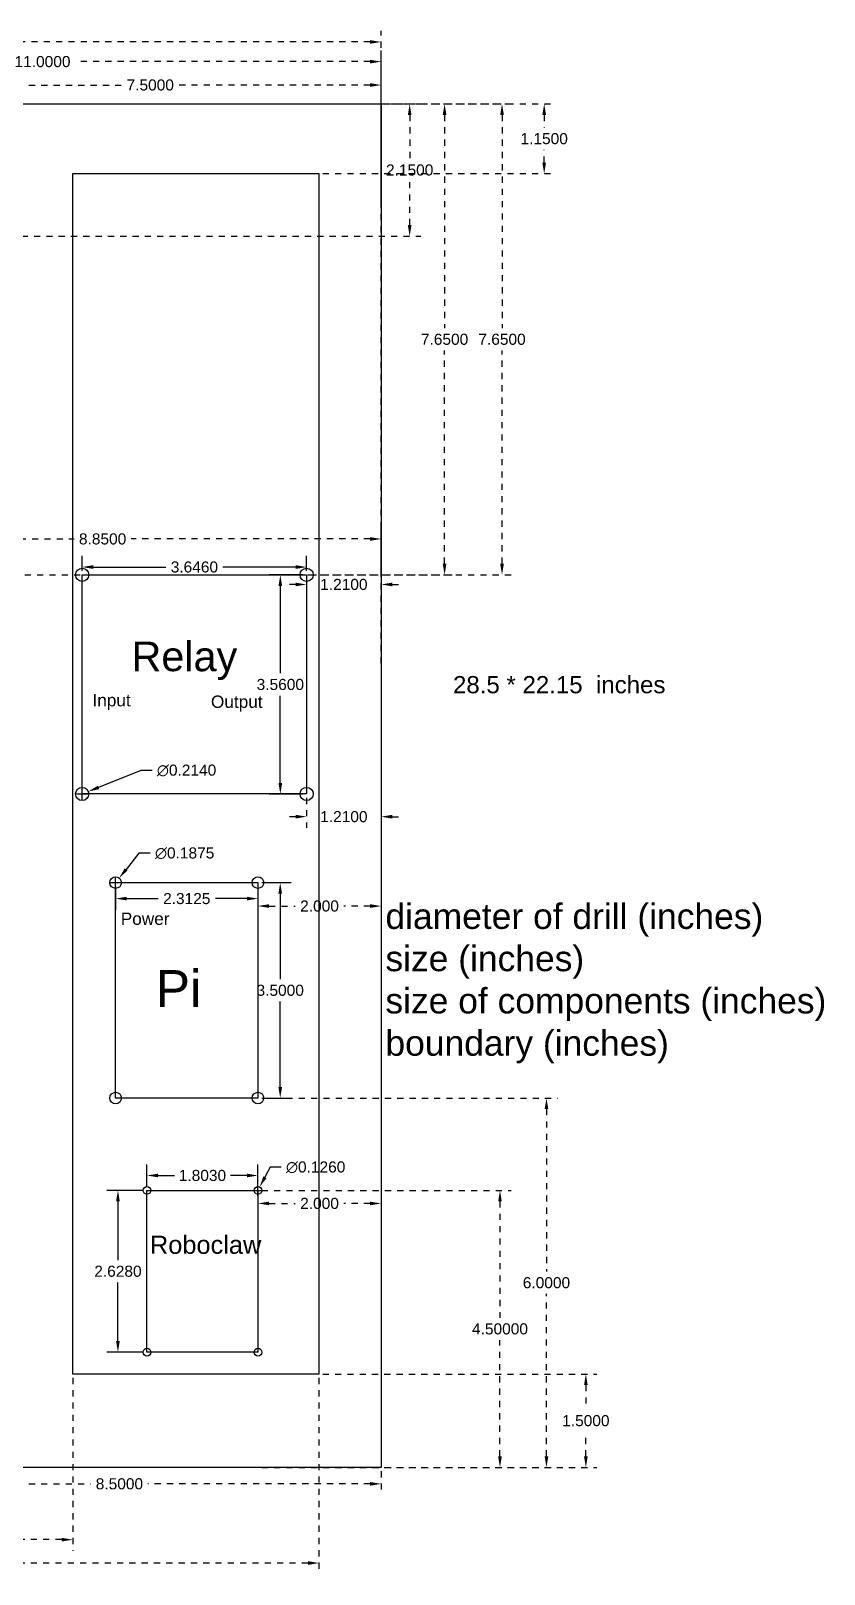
# Model space of a CAD drawing. Header units: inches. Extents: x 0 to 142, y -2 to 32.
# Drawn here: x 22.81 to 35.7, y -1.73 to 23.34 of the extents above; entities that cross this region are included whole.
import ezdxf

# ---------------------------------------------------------------- set-up
doc = ezdxf.new("R2010")
doc.units = ezdxf.units.IN
doc.header["$LTSCALE"] = 0.005
doc.header["$MEASUREMENT"] = 0
doc.linetypes.add('ACAD_ISO02W100', pattern=[15, 12, -3])
for name, color, linetype in [('dash', 1, 'ACAD_ISO02W100'), ('dash2', 5, 'ACAD_ISO02W100'), ('drills', 6, 'Continuous'), ('hidden', 5, 'Continuous')]:
    doc.layers.add(name, color=color, linetype=linetype)
doc.styles.get("Standard").update_dxf_attribs({"font": 'arial.ttf'})
doc.dimstyles.get("Standard").update_dxf_attribs({"dimtxt": 0.18, "dimasz": 0.18, "dimexe": 0.18, "dimexo": 0.0625, "dimgap": 0.09, "dimtad": 0, "dimtih": 1, "dimtoh": 1, "dimdec": 4, "dimzin": 0, "dimdsep": 46, "dimtxsty": 'Standard', "dimcen": 0.09, "dimadec": 0, "dimazin": 0, "dimtfac": 1, "dimtdec": 4, "dimtofl": 0, "dimtmove": 0, "dimatfit": 3, "dimfxl": 1, "dimtolj": 1, "dimtzin": 0, "dimarcsym": 0})

# ---------------------------------------------------------------- blocks, each defined once
blk = doc.blocks.new('*D7')
at = {"color": 0, "lineweight": -2, "transparency": 16777216}
for p, q in [((24.187, 9.438), (24.187, 9.06)), ((26.5, 9.438), (26.5, 9.06)), ((24.367, 9.24), (24.878, 9.24)), ((26.32, 9.24), (25.809, 9.24))]:
    blk.add_line(p, q, dxfattribs=at)
at = {"color": 0, "transparency": 16777216}
for points in [[(24.367, 9.27), (24.367, 9.21), (24.187, 9.24)], [(26.32, 9.27), (26.32, 9.21), (26.5, 9.24)]]:
    blk.add_solid(points, dxfattribs=at)
at = {"layer": 'Defpoints', "color": 0, "transparency": 16777216}
for p in [(24.187, 9.5), (26.5, 9.5), (26.5, 9.24)]:
    blk.add_point(p, dxfattribs=at)
at = {"color": 0, "transparency": 16777216, "insert": (25.343, 9.24), "char_height": 0.18, "attachment_point": 5}
blk.add_mtext('\\A1;2.3125', dxfattribs=at)
blk = doc.blocks.new('*D8')
at = {"color": 0, "lineweight": -2, "transparency": 16777216}
for p, q in [((26.562, 9.5), (27.041, 9.5)), ((26.861, 9.32), (26.861, 7.932)), ((26.861, 6.18), (26.861, 7.568)), ((26.562, 6), (27.041, 6))]:
    blk.add_line(p, q, dxfattribs=at)
at = {"color": 0, "transparency": 16777216}
for points in [[(26.831, 9.32), (26.891, 9.32), (26.861, 9.5)], [(26.831, 6.18), (26.891, 6.18), (26.861, 6)]]:
    blk.add_solid(points, dxfattribs=at)
at = {"layer": 'Defpoints', "color": 0, "transparency": 16777216}
for p in [(26.5, 9.5), (26.5, 6), (26.861, 6)]:
    blk.add_point(p, dxfattribs=at)
at = {"color": 0, "transparency": 16777216, "insert": (26.861, 7.75), "char_height": 0.18, "attachment_point": 5}
blk.add_mtext('\\A1;3.5000', dxfattribs=at)
blk = doc.blocks.new('*D15')
at = {"layer": 'Defpoints', "color": 0, "transparency": 16777216}
for p in [(24.246, 9.574), (24.129, 9.427)]:
    blk.add_point(p, dxfattribs=at)
at = {"layer": 'drills', "color": 0, "lineweight": -2, "transparency": 16777216}
for p, q in [((24.567, 9.976), (24.358, 9.714)), ((24.747, 9.976), (24.567, 9.976)), ((24.187, 9.41), (24.187, 9.59)), ((24.097, 9.5), (24.277, 9.5))]:
    blk.add_line(p, q, dxfattribs=at)
at = {"layer": 'drills', "color": 0, "transparency": 16777216}
blk.add_solid([(24.334, 9.733), (24.381, 9.696), (24.246, 9.574)], dxfattribs=at)
at = {"layer": 'drills', "color": 0, "transparency": 16777216, "insert": (25.309, 9.976), "char_height": 0.18, "attachment_point": 5}
blk.add_mtext('\\A1;∅0.1875', dxfattribs=at)
blk = doc.blocks.new('*D16')
at = {"color": 0, "lineweight": -2, "transparency": 16777216}
for p, q in [((27.227, 14.498), (26.683, 14.498)), ((26.863, 14.318), (26.863, 12.9)), ((26.863, 11.118), (26.863, 12.536)), ((27.227, 10.938), (26.683, 10.938))]:
    blk.add_line(p, q, dxfattribs=at)
at = {"color": 0, "transparency": 16777216}
for points in [[(26.833, 14.318), (26.893, 14.318), (26.863, 14.498)], [(26.833, 11.118), (26.893, 11.118), (26.863, 10.938)]]:
    blk.add_solid(points, dxfattribs=at)
at = {"layer": 'Defpoints', "color": 0, "transparency": 16777216}
for p in [(27.29, 14.498), (26.863, 10.938), (27.29, 10.938)]:
    blk.add_point(p, dxfattribs=at)
at = {"color": 0, "transparency": 16777216, "insert": (26.863, 12.718), "char_height": 0.18, "attachment_point": 5}
blk.add_mtext('\\A1;3.5600', dxfattribs=at)
blk = doc.blocks.new('*D17')
at = {"color": 0, "lineweight": -2, "transparency": 16777216}
for p, q in [((23.644, 14.562), (23.644, 14.806)), ((27.29, 14.562), (27.29, 14.806)), ((23.824, 14.626), (25.004, 14.626)), ((27.11, 14.626), (25.93, 14.626))]:
    blk.add_line(p, q, dxfattribs=at)
at = {"color": 0, "transparency": 16777216}
for points in [[(23.824, 14.656), (23.824, 14.596), (23.644, 14.626)], [(27.11, 14.656), (27.11, 14.596), (27.29, 14.626)]]:
    blk.add_solid(points, dxfattribs=at)
at = {"layer": 'Defpoints', "color": 0, "transparency": 16777216}
for p in [(27.29, 14.626), (23.644, 14.5), (27.29, 14.5)]:
    blk.add_point(p, dxfattribs=at)
at = {"color": 0, "transparency": 16777216, "insert": (25.467, 14.626), "char_height": 0.18, "attachment_point": 5}
blk.add_mtext('\\A1;3.6460', dxfattribs=at)
blk = doc.blocks.new('*D20')
at = {"layer": 'dash', "color": 0, "lineweight": -2, "transparency": 16777216}
for p, q in [((27.11, 14.343), (26.93, 14.343)), ((27.29, 14.437), (27.29, 14.163)), ((28.5, 14.437), (28.5, 14.163)), ((28.68, 14.343), (28.86, 14.343))]:
    blk.add_line(p, q, dxfattribs=at)
at = {"layer": 'dash', "color": 0, "transparency": 16777216}
for points in [[(27.11, 14.373), (27.11, 14.313), (27.29, 14.343)], [(28.68, 14.373), (28.68, 14.313), (28.5, 14.343)]]:
    blk.add_solid(points, dxfattribs=at)
at = {"layer": 'Defpoints', "color": 0, "transparency": 16777216}
for p in [(27.29, 14.5), (28.5, 14.5), (28.5, 14.343)]:
    blk.add_point(p, dxfattribs=at)
at = {"layer": 'dash', "color": 0, "transparency": 16777216, "insert": (27.895, 14.343), "char_height": 0.18, "attachment_point": 5}
blk.add_mtext('\\A1;1.2100', dxfattribs=at)
blk = doc.blocks.new('*D21')
at = {"layer": 'dash', "color": 0, "lineweight": -2, "transparency": 16777216}
for p, q in [((26.5, 9.438), (26.5, 8.939)), ((28.5, 9.438), (28.5, 8.939)), ((26.68, 9.119), (27.105, 9.119)), ((28.32, 9.119), (27.895, 9.119))]:
    blk.add_line(p, q, dxfattribs=at)
at = {"layer": 'dash', "color": 0, "transparency": 16777216}
for points in [[(26.68, 9.149), (26.68, 9.089), (26.5, 9.119)], [(28.32, 9.149), (28.32, 9.089), (28.5, 9.119)]]:
    blk.add_solid(points, dxfattribs=at)
at = {"layer": 'Defpoints', "color": 0, "transparency": 16777216}
for p in [(26.5, 9.5), (28.5, 9.5), (28.5, 9.119)]:
    blk.add_point(p, dxfattribs=at)
at = {"layer": 'dash', "color": 0, "transparency": 16777216, "insert": (27.5, 9.119), "char_height": 0.18, "attachment_point": 5}
blk.add_mtext('\\A1;2.000', dxfattribs=at)
blk = doc.blocks.new('*D22')
at = {"layer": 'dash', "color": 0, "lineweight": -2, "transparency": 16777216}
for p, q in [((26.5, 4.437), (26.5, 4.108)), ((26.68, 4.288), (27.105, 4.288)), ((28.32, 4.288), (27.895, 4.288)), ((28.5, 4.437), (28.5, 4.108))]:
    blk.add_line(p, q, dxfattribs=at)
at = {"layer": 'dash', "color": 0, "transparency": 16777216}
for points in [[(26.68, 4.318), (26.68, 4.258), (26.5, 4.288)], [(28.32, 4.318), (28.32, 4.258), (28.5, 4.288)]]:
    blk.add_solid(points, dxfattribs=at)
at = {"layer": 'Defpoints', "color": 0, "transparency": 16777216}
for p in [(26.5, 4.5), (28.5, 4.5), (28.5, 4.288)]:
    blk.add_point(p, dxfattribs=at)
at = {"layer": 'dash', "color": 0, "transparency": 16777216, "insert": (27.5, 4.288), "char_height": 0.18, "attachment_point": 5}
blk.add_mtext('\\A1;2.000', dxfattribs=at)
blk = doc.blocks.new('*D23')
at = {"layer": 'dash', "color": 0, "lineweight": -2, "transparency": 16777216}
for p, q in [((26.562, 4.5), (30.611, 4.5)), ((30.431, 4.32), (30.431, 2.432)), ((30.431, 0.18), (30.431, 2.068)), ((26.562, 0), (30.611, 0))]:
    blk.add_line(p, q, dxfattribs=at)
at = {"layer": 'dash', "color": 0, "transparency": 16777216}
for points in [[(30.401, 4.32), (30.461, 4.32), (30.431, 4.5)], [(30.401, 0.18), (30.461, 0.18), (30.431, 0)]]:
    blk.add_solid(points, dxfattribs=at)
at = {"layer": 'Defpoints', "color": 0, "transparency": 16777216}
for p in [(26.5, 4.5), (26.5, 0), (30.431, 0)]:
    blk.add_point(p, dxfattribs=at)
at = {"layer": 'dash', "color": 0, "transparency": 16777216, "insert": (30.431, 2.25), "char_height": 0.18, "attachment_point": 5}
blk.add_mtext('\\A1;4.50000', dxfattribs=at)
blk = doc.blocks.new('*D24')
at = {"color": 0, "lineweight": -2, "transparency": 16777216}
for p, q in [((24.697, 4.562), (24.697, 4.922)), ((26.5, 4.562), (26.5, 4.922)), ((24.877, 4.742), (25.144, 4.742)), ((26.32, 4.742), (26.053, 4.742))]:
    blk.add_line(p, q, dxfattribs=at)
at = {"color": 0, "transparency": 16777216}
for points in [[(24.877, 4.772), (24.877, 4.712), (24.697, 4.742)], [(26.32, 4.772), (26.32, 4.712), (26.5, 4.742)]]:
    blk.add_solid(points, dxfattribs=at)
at = {"layer": 'Defpoints', "color": 0, "transparency": 16777216}
for p in [(26.5, 4.742), (24.697, 4.5), (26.5, 4.5)]:
    blk.add_point(p, dxfattribs=at)
at = {"color": 0, "transparency": 16777216, "insert": (25.598, 4.742), "char_height": 0.18, "attachment_point": 5}
blk.add_mtext('\\A1;1.8030', dxfattribs=at)
blk = doc.blocks.new('*D25')
at = {"color": 0, "lineweight": -2, "transparency": 16777216}
for p, q in [((24.634, 4.5), (24.045, 4.5)), ((24.225, 4.32), (24.225, 3.368)), ((24.225, 2.052), (24.225, 3.004)), ((24.634, 1.872), (24.045, 1.872))]:
    blk.add_line(p, q, dxfattribs=at)
at = {"color": 0, "transparency": 16777216}
for points in [[(24.195, 4.32), (24.255, 4.32), (24.225, 4.5)], [(24.195, 2.052), (24.255, 2.052), (24.225, 1.872)]]:
    blk.add_solid(points, dxfattribs=at)
at = {"layer": 'Defpoints', "color": 0, "transparency": 16777216}
for p in [(24.697, 4.5), (24.225, 1.872), (24.697, 1.872)]:
    blk.add_point(p, dxfattribs=at)
at = {"color": 0, "transparency": 16777216, "insert": (24.225, 3.186), "char_height": 0.18, "attachment_point": 5}
blk.add_mtext('\\A1;2.6280', dxfattribs=at)
blk = doc.blocks.new('*D26')
at = {"layer": 'Defpoints', "color": 0, "transparency": 16777216}
for p in [(26.529, 4.556), (26.471, 4.444)]:
    blk.add_point(p, dxfattribs=at)
at = {"layer": 'drills', "color": 0, "lineweight": -2, "transparency": 16777216}
for p, q in [((26.696, 4.875), (26.613, 4.715)), ((26.876, 4.875), (26.696, 4.875)), ((26.5, 4.41), (26.5, 4.59)), ((26.41, 4.5), (26.59, 4.5))]:
    blk.add_line(p, q, dxfattribs=at)
at = {"layer": 'drills', "color": 0, "transparency": 16777216}
blk.add_solid([(26.586, 4.729), (26.639, 4.701), (26.529, 4.556)], dxfattribs=at)
at = {"layer": 'drills', "color": 0, "transparency": 16777216, "insert": (27.437, 4.875), "char_height": 0.18, "attachment_point": 5}
blk.add_mtext('\\A1;∅0.1260', dxfattribs=at)
blk = doc.blocks.new('*D60')
at = {"layer": 'Defpoints', "color": 0, "transparency": 16777216}
for p in [(23.545, 10.9), (23.743, 10.98)]:
    blk.add_point(p, dxfattribs=at)
at = {"layer": 'drills', "color": 0, "lineweight": -2, "transparency": 16777216}
for p, q in [((24.599, 11.321), (23.911, 11.046)), ((24.779, 11.321), (24.599, 11.321)), ((23.554, 10.94), (23.734, 10.94)), ((23.644, 10.85), (23.644, 11.03))]:
    blk.add_line(p, q, dxfattribs=at)
at = {"layer": 'drills', "color": 0, "transparency": 16777216}
blk.add_solid([(23.899, 11.074), (23.922, 11.018), (23.743, 10.98)], dxfattribs=at)
at = {"layer": 'drills', "color": 0, "transparency": 16777216, "insert": (25.34, 11.321), "char_height": 0.18, "attachment_point": 5}
blk.add_mtext('\\A1;∅0.2140', dxfattribs=at)
blk = doc.blocks.new('*D61')
at = {"layer": 'dash', "color": 0, "lineweight": -2, "transparency": 16777216}
for p, q in [((27.29, 10.877), (27.29, 10.391)), ((28.5, 10.877), (28.5, 10.391)), ((27.11, 10.571), (26.93, 10.571)), ((28.68, 10.571), (28.86, 10.571))]:
    blk.add_line(p, q, dxfattribs=at)
at = {"layer": 'dash', "color": 0, "transparency": 16777216}
for points in [[(27.11, 10.601), (27.11, 10.541), (27.29, 10.571)], [(28.68, 10.601), (28.68, 10.541), (28.5, 10.571)]]:
    blk.add_solid(points, dxfattribs=at)
at = {"layer": 'Defpoints', "color": 0, "transparency": 16777216}
for p in [(27.29, 10.94), (28.5, 10.94), (28.5, 10.571)]:
    blk.add_point(p, dxfattribs=at)
at = {"layer": 'dash', "color": 0, "transparency": 16777216, "insert": (27.895, 10.571), "char_height": 0.18, "attachment_point": 5}
blk.add_mtext('\\A1;1.2100', dxfattribs=at)
blk = doc.blocks.new('*D62')
at = {"layer": 'dash', "color": 0, "lineweight": -2, "transparency": 16777216}
for p, q in [((21, 20.062), (21, 22.636)), ((28.5, 20.062), (28.5, 22.636)), ((21.18, 22.456), (24.287, 22.456)), ((28.32, 22.456), (25.213, 22.456))]:
    blk.add_line(p, q, dxfattribs=at)
at = {"layer": 'dash', "color": 0, "transparency": 16777216}
for points in [[(21.18, 22.486), (21.18, 22.426), (21, 22.456)], [(28.32, 22.486), (28.32, 22.426), (28.5, 22.456)]]:
    blk.add_solid(points, dxfattribs=at)
at = {"layer": 'Defpoints', "color": 0, "transparency": 16777216}
for p in [(28.5, 22.456), (21, 20), (28.5, 20)]:
    blk.add_point(p, dxfattribs=at)
at = {"layer": 'dash', "color": 0, "transparency": 16777216, "insert": (24.75, 22.456), "char_height": 0.18, "attachment_point": 5}
blk.add_mtext('\\A1;7.5000', dxfattribs=at)
blk = doc.blocks.new('*D63')
at = {"layer": 'dash', "color": 0, "lineweight": -2, "transparency": 16777216}
for p, q in [((17.5, 20.562), (17.5, 23.016)), ((17.68, 22.836), (22.475, 22.836)), ((28.32, 22.836), (23.525, 22.836)), ((28.5, 20.562), (28.5, 23.016))]:
    blk.add_line(p, q, dxfattribs=at)
at = {"layer": 'dash', "color": 0, "transparency": 16777216}
for points in [[(17.68, 22.866), (17.68, 22.806), (17.5, 22.836)], [(28.32, 22.866), (28.32, 22.806), (28.5, 22.836)]]:
    blk.add_solid(points, dxfattribs=at)
at = {"layer": 'Defpoints', "color": 0, "transparency": 16777216}
for p in [(28.5, 22.836), (17.5, 20.5), (28.5, 20.5)]:
    blk.add_point(p, dxfattribs=at)
at = {"layer": 'dash', "color": 0, "transparency": 16777216, "insert": (23, 22.836), "char_height": 0.18, "attachment_point": 5}
blk.add_mtext('\\A1;11.0000', dxfattribs=at)
blk = doc.blocks.new('*D66')
at = {"layer": 'dash', "color": 0, "lineweight": -2, "transparency": 16777216}
for p, q in [((19.998, 1.939), (19.998, -0.447)), ((28.5, 1.939), (28.5, -0.447)), ((20.178, -0.267), (23.786, -0.267)), ((28.32, -0.267), (24.713, -0.267))]:
    blk.add_line(p, q, dxfattribs=at)
at = {"layer": 'dash', "color": 0, "transparency": 16777216}
for points in [[(20.178, -0.237), (20.178, -0.297), (19.998, -0.267)], [(28.32, -0.237), (28.32, -0.297), (28.5, -0.267)]]:
    blk.add_solid(points, dxfattribs=at)
at = {"layer": 'Defpoints', "color": 0, "transparency": 16777216}
for p in [(19.998, 2.001), (28.5, 2.001), (28.5, -0.267)]:
    blk.add_point(p, dxfattribs=at)
at = {"layer": 'dash', "color": 0, "transparency": 16777216, "insert": (24.249, -0.267), "char_height": 0.18, "attachment_point": 5}
blk.add_mtext('\\A1;8.5000', dxfattribs=at)
blk = doc.blocks.new('*D67')
at = {"layer": 'dash', "color": 0, "lineweight": -2, "transparency": 16777216}
for p, q in [((26.562, 6), (31.366, 6)), ((31.186, 5.82), (31.186, 3.182)), ((31.186, 0.18), (31.186, 2.818)), ((26.562, 0), (31.366, 0))]:
    blk.add_line(p, q, dxfattribs=at)
at = {"layer": 'dash', "color": 0, "transparency": 16777216}
for points in [[(31.156, 5.82), (31.216, 5.82), (31.186, 6)], [(31.156, 0.18), (31.216, 0.18), (31.186, 0)]]:
    blk.add_solid(points, dxfattribs=at)
at = {"layer": 'Defpoints', "color": 0, "transparency": 16777216}
for p in [(26.5, 6), (26.5, 0), (31.186, 0)]:
    blk.add_point(p, dxfattribs=at)
at = {"layer": 'dash', "color": 0, "transparency": 16777216, "insert": (31.186, 3), "char_height": 0.18, "attachment_point": 5}
blk.add_mtext('\\A1;6.0000', dxfattribs=at)
blk = doc.blocks.new('*D70')
at = {"layer": 'dash', "color": 0, "lineweight": -2, "transparency": 16777216}
for p, q in [((15, 13.062), (15, 23.336)), ((28.5, 13.062), (28.5, 23.336)), ((15.18, 23.156), (21.225, 23.156)), ((28.32, 23.156), (22.275, 23.156))]:
    blk.add_line(p, q, dxfattribs=at)
at = {"layer": 'dash', "color": 0, "transparency": 16777216}
for points in [[(15.18, 23.186), (15.18, 23.126), (15, 23.156)], [(28.32, 23.186), (28.32, 23.126), (28.5, 23.156)]]:
    blk.add_solid(points, dxfattribs=at)
at = {"layer": 'Defpoints', "color": 0, "transparency": 16777216}
for p in [(28.5, 23.156), (15, 13), (28.5, 13)]:
    blk.add_point(p, dxfattribs=at)
at = {"layer": 'dash', "color": 0, "transparency": 16777216, "insert": (21.75, 23.156), "char_height": 0.18, "attachment_point": 5}
blk.add_mtext('\\A1;13.5000', dxfattribs=at)
blk = doc.blocks.new('*D74')
at = {"layer": 'dash', "color": 0, "lineweight": -2, "transparency": 16777216}
for p, q in [((21.062, 22.15), (29.144, 22.15)), ((28.964, 21.97), (28.964, 21.257)), ((28.964, 20.18), (28.964, 20.893)), ((21.062, 20), (29.144, 20))]:
    blk.add_line(p, q, dxfattribs=at)
at = {"layer": 'dash', "color": 0, "transparency": 16777216}
for points in [[(28.934, 21.97), (28.994, 21.97), (28.964, 22.15)], [(28.934, 20.18), (28.994, 20.18), (28.964, 20)]]:
    blk.add_solid(points, dxfattribs=at)
at = {"layer": 'Defpoints', "color": 0, "transparency": 16777216}
for p in [(21, 22.15), (28.964, 22.15), (21, 20)]:
    blk.add_point(p, dxfattribs=at)
at = {"layer": 'dash', "color": 0, "transparency": 16777216, "insert": (28.964, 21.075), "char_height": 0.18, "attachment_point": 5}
blk.add_mtext('\\A1;2.1500', dxfattribs=at)
blk = doc.blocks.new('*D75')
at = {"layer": 'dash', "color": 0, "lineweight": -2, "transparency": 16777216}
for p, q in [((27.352, 22.15), (29.711, 22.15)), ((29.531, 21.97), (29.531, 18.507)), ((29.531, 14.68), (29.531, 18.143)), ((27.352, 14.5), (29.711, 14.5))]:
    blk.add_line(p, q, dxfattribs=at)
at = {"layer": 'dash', "color": 0, "transparency": 16777216}
for points in [[(29.501, 21.97), (29.561, 21.97), (29.531, 22.15)], [(29.501, 14.68), (29.561, 14.68), (29.531, 14.5)]]:
    blk.add_solid(points, dxfattribs=at)
at = {"layer": 'Defpoints', "color": 0, "transparency": 16777216}
for p in [(27.29, 22.15), (29.531, 22.15), (27.29, 14.5)]:
    blk.add_point(p, dxfattribs=at)
at = {"layer": 'dash', "color": 0, "transparency": 16777216, "insert": (29.531, 18.325), "char_height": 0.18, "attachment_point": 5}
blk.add_mtext('\\A1;7.6500', dxfattribs=at)
blk = doc.blocks.new('*D76')
at = {"layer": 'dash', "color": 0, "lineweight": -2, "transparency": 16777216}
for p, q in [((19.712, 22.15), (30.644, 22.15)), ((30.464, 21.97), (30.464, 18.507)), ((30.464, 14.68), (30.464, 18.143)), ((19.712, 14.5), (30.644, 14.5))]:
    blk.add_line(p, q, dxfattribs=at)
at = {"layer": 'dash', "color": 0, "transparency": 16777216}
for points in [[(30.434, 21.97), (30.494, 21.97), (30.464, 22.15)], [(30.434, 14.68), (30.494, 14.68), (30.464, 14.5)]]:
    blk.add_solid(points, dxfattribs=at)
at = {"layer": 'Defpoints', "color": 0, "transparency": 16777216}
for p in [(19.65, 22.15), (30.464, 22.15), (19.65, 14.5)]:
    blk.add_point(p, dxfattribs=at)
at = {"layer": 'dash', "color": 0, "transparency": 16777216, "insert": (30.464, 18.325), "char_height": 0.18, "attachment_point": 5}
blk.add_mtext('\\A1;7.6500', dxfattribs=at)
blk = doc.blocks.new('*D85')
at = {"layer": 'dash2', "color": 0, "lineweight": -2, "transparency": 16777216}
for p, q in [((27.552, 22.15), (31.329, 22.15)), ((31.149, 21.97), (31.149, 21.766)), ((31.149, 21.197), (31.149, 21.402)), ((27.552, 21.017), (31.329, 21.017))]:
    blk.add_line(p, q, dxfattribs=at)
at = {"layer": 'dash2', "color": 0, "transparency": 16777216}
for points in [[(31.119, 21.97), (31.179, 21.97), (31.149, 22.15)], [(31.119, 21.197), (31.179, 21.197), (31.149, 21.017)]]:
    blk.add_solid(points, dxfattribs=at)
at = {"layer": 'Defpoints', "color": 0, "transparency": 16777216}
for p in [(27.49, 22.15), (31.149, 22.15), (27.49, 21.017)]:
    blk.add_point(p, dxfattribs=at)
at = {"layer": 'dash2', "color": 0, "transparency": 16777216, "insert": (31.149, 21.584), "char_height": 0.18, "attachment_point": 5}
blk.add_mtext('\\A1;1.1500', dxfattribs=at)
blk = doc.blocks.new('*D86')
at = {"layer": 'dash2', "color": 0, "lineweight": -2, "transparency": 16777216}
for p, q in [((27.552, 1.517), (32.006, 1.517)), ((31.826, 1.337), (31.826, 0.941)), ((31.826, 0.18), (31.826, 0.577)), ((27.552, 0), (32.006, 0))]:
    blk.add_line(p, q, dxfattribs=at)
at = {"layer": 'dash2', "color": 0, "transparency": 16777216}
for points in [[(31.796, 1.337), (31.856, 1.337), (31.826, 1.517)], [(31.796, 0.18), (31.856, 0.18), (31.826, 0)]]:
    blk.add_solid(points, dxfattribs=at)
at = {"layer": 'Defpoints', "color": 0, "transparency": 16777216}
for p in [(27.49, 1.517), (27.49, 0), (31.826, 0)]:
    blk.add_point(p, dxfattribs=at)
at = {"layer": 'dash2', "color": 0, "transparency": 16777216, "insert": (31.826, 0.759), "char_height": 0.18, "attachment_point": 5}
blk.add_mtext('\\A1;1.5000', dxfattribs=at)
blk = doc.blocks.new('*D88')
at = {"layer": 'dash2', "color": 0, "lineweight": -2, "transparency": 16777216}
for p, q in [((0, 1.455), (0, -1.353)), ((23.49, 1.455), (23.49, -1.353)), ((0.18, -1.173), (11.21, -1.173)), ((23.31, -1.173), (12.28, -1.173))]:
    blk.add_line(p, q, dxfattribs=at)
at = {"layer": 'dash2', "color": 0, "transparency": 16777216}
for points in [[(0.18, -1.143), (0.18, -1.203), (0, -1.173)], [(23.31, -1.143), (23.31, -1.203), (23.49, -1.173)]]:
    blk.add_solid(points, dxfattribs=at)
at = {"layer": 'Defpoints', "color": 0, "transparency": 16777216}
for p in [(0, 1.517), (23.49, 1.517), (0, -1.173)]:
    blk.add_point(p, dxfattribs=at)
at = {"layer": 'dash2', "color": 0, "transparency": 16777216, "insert": (11.745, -1.173), "char_height": 0.18, "attachment_point": 5}
blk.add_mtext('\\A1;23.5000', dxfattribs=at)
blk = doc.blocks.new('*D89')
at = {"layer": 'dash2', "color": 0, "lineweight": -2, "transparency": 16777216}
for p, q in [((0, 1.455), (0, -1.733)), ((27.49, 1.455), (27.49, -1.733)), ((0.18, -1.553), (13.21, -1.553)), ((27.31, -1.553), (14.28, -1.553))]:
    blk.add_line(p, q, dxfattribs=at)
at = {"layer": 'dash2', "color": 0, "transparency": 16777216}
for points in [[(0.18, -1.523), (0.18, -1.583), (0, -1.553)], [(27.31, -1.523), (27.31, -1.583), (27.49, -1.553)]]:
    blk.add_solid(points, dxfattribs=at)
at = {"layer": 'Defpoints', "color": 0, "transparency": 16777216}
for p in [(0, 1.517), (27.49, 1.517), (0, -1.553)]:
    blk.add_point(p, dxfattribs=at)
at = {"layer": 'dash2', "color": 0, "transparency": 16777216, "insert": (13.745, -1.553), "char_height": 0.18, "attachment_point": 5}
blk.add_mtext('\\A1;27.5000', dxfattribs=at)
blk = doc.blocks.new('*D96')
at = {"layer": 'dash', "color": 0, "lineweight": -2, "transparency": 16777216}
for p, q in [((19.65, 14.562), (19.65, 15.262)), ((19.83, 15.082), (23.512, 15.082)), ((28.32, 15.082), (24.439, 15.082)), ((28.5, 14.562), (28.5, 15.262))]:
    blk.add_line(p, q, dxfattribs=at)
at = {"layer": 'dash', "color": 0, "transparency": 16777216}
for points in [[(19.83, 15.112), (19.83, 15.052), (19.65, 15.082)], [(28.32, 15.112), (28.32, 15.052), (28.5, 15.082)]]:
    blk.add_solid(points, dxfattribs=at)
at = {"layer": 'Defpoints', "color": 0, "transparency": 16777216}
for p in [(28.5, 15.082), (19.65, 14.5), (28.5, 14.5)]:
    blk.add_point(p, dxfattribs=at)
at = {"layer": 'dash', "color": 0, "transparency": 16777216, "insert": (23.976, 15.082), "char_height": 0.18, "attachment_point": 5}
blk.add_mtext('\\A1;8.8500', dxfattribs=at)

msp = doc.modelspace()

# ---------------------------------------------------------------- linework, layer by layer
for p, q in [((0, 22.15), (28.5, 22.15)), ((28.5, 22.15), (28.5, 0)), ((28.5, 0), (0, 0))]:
    msp.add_line(p, q)
for points in [[(23.64396, 14.5), (27.28996, 14.5), (27.28996, 10.94), (23.64396, 10.94)], [(24.18713, 9.50029), (26.49963, 9.50029), (26.49963, 6.00029), (24.18713, 6.00029)], [(24.69685, 4.49987), (26.49985, 4.49987), (26.49985, 1.87187), (24.69685, 1.87187)]]:
    msp.add_lwpolyline(points, close=True)
at = {"layer": 'drills'}
for centre, radius in [((23.64396, 14.5), 0.107), ((27.28996, 14.5), 0.107), ((23.64396, 10.94), 0.107), ((27.28996, 10.94), 0.107), ((24.18713, 9.50029), 0.09375), ((26.49963, 9.50029), 0.09375), ((24.18713, 6.00029), 0.09375), ((26.49963, 6.00029), 0.09375), ((24.69685, 4.49987), 0.063), ((26.49985, 4.49987), 0.063), ((24.69685, 1.87187), 0.063), ((26.49985, 1.87187), 0.063)]:
    msp.add_circle(centre, radius, dxfattribs=at)
at = {"layer": 'hidden'}
msp.add_lwpolyline([(23.48986, 21.0174), (27.48986, 21.0174), (27.48986, 1.5174), (23.48986, 1.5174)], close=True, dxfattribs=at)

# ---------------------------------------------------------------- texts
at = {"attachment_point": 1}
for s, width, insert, char_height in [('Relay', 1.6323958, (24.4449, 13.41548), 0.481166), ('28.5 * 22.15  inches', 3.5675644, (29.66776, 12.85518), 0.2795009), ('Input', 1.1207493, (23.81143, 12.56331), 0.2), ('Output', 1.1207495, (25.7362, 12.53896), 0.2), ('Power', 1.1648918, (24.27111, 9.01392), 0.2), ('Pi', 1.746156, (24.83898, 8.0789), 0.59813), ('Roboclaw', 1.5022977, (24.7448, 3.76505), 0.294998)]:
    msp.add_mtext_dynamic_manual_height_columns(s, width=width, gutter_width=1, heights=[0], dxfattribs=dict(at, insert=insert, char_height=char_height))
at = {"layer": 'drills', "insert": (28.57009, 9.15959), "char_height": 0.4118369, "attachment_point": 1}
msp.add_mtext_dynamic_manual_height_columns('diameter of drill (inches)\\P{\\C1;size (inches)\\C4;\\P\\C0;size of components (inches)\\P\\C5;boundary (inches)}', width=8.7836655, gutter_width=1, heights=[0], dxfattribs=at)

# ---------------------------------------------------------------- dimensions: what is measured, and where the dimension line sits
for base, p1, p2, picture, middle in [((27.28996, 14.62595), (23.64396, 14.5), (27.28996, 14.5), '*D17', (25.46696, 14.62595)), ((26.49963, 9.2396), (24.18713, 9.50029), (26.49963, 9.50029), '*D7', (25.34338, 9.2396)), ((26.49985, 4.7422), (24.69685, 4.49987), (26.49985, 4.49987), '*D24', (25.59835, 4.7422))]:
    dim = msp.add_linear_dim(base=base, p1=p1, p2=p2, dimstyle='Standard')
    dim.commit()
    dim.dimension.update_dxf_attribs({"geometry": picture, "text_midpoint": middle})
for base, p1, p2, picture, middle in [((26.86349, 10.93802), (27.28996, 14.49802), (27.28996, 10.93802), '*D16', (26.86349, 12.71802)), ((26.86094, 6.00029), (26.49963, 9.50029), (26.49963, 6.00029), '*D8', (26.86094, 7.75029)), ((24.22464, 1.87187), (24.69685, 4.49987), (24.69685, 1.87187), '*D25', (24.22464, 3.18587))]:
    dim = msp.add_linear_dim(base=base, p1=p1, p2=p2, angle=90, dimstyle='Standard')
    dim.commit()
    dim.dimension.update_dxf_attribs({"geometry": picture, "text_midpoint": middle})
at = {"layer": 'dash'}
for base, p1, p2, picture, middle in [((28.5, 23.15594), (14.99998, 12.99985), (28.5, 12.99985), '*D70', (21.74999, 23.15594)), ((28.5, 22.83595), (17.5, 20.5), (28.5, 20.5), '*D63', (23, 22.83595)), ((28.5, 22.45595), (21, 19.99998), (28.5, 19.99998), '*D62', (24.75, 22.45595)), ((28.5, 14.34329), (27.28996, 14.5), (28.5, 14.5), '*D20', (27.89498, 14.34329)), ((28.5, 10.57124), (27.28996, 10.94), (28.5, 10.94), '*D61', (27.89498, 10.57124))]:
    dim = msp.add_linear_dim(base=base, p1=p1, p2=p2, dimstyle='Standard', dxfattribs=at)
    dim.commit()
    dim.dimension.update_dxf_attribs({"geometry": picture, "text_midpoint": middle})
for base, p1, p2, picture, middle in [((30.464063, 22.15), (19.649992, 14.499955), (19.649992, 22.15), '*D76', (30.464063, 18.324977)), ((28.96441, 22.15), (21, 19.99998), (21, 22.15), '*D74', (28.96441, 21.07499)), ((29.53104, 22.15), (27.28996, 14.5), (27.28996, 22.15), '*D75', (29.53104, 18.325))]:
    dim = msp.add_linear_dim(base=base, p1=p1, p2=p2, angle=90, dimstyle='Standard', dxfattribs=at)
    dim.commit()
    dim.dimension.update_dxf_attribs({"geometry": picture, "text_midpoint": middle})
dim = msp.add_linear_dim(base=(28.5, 15.08233), p1=(19.64999, 14.49995), p2=(28.5, 14.49995), dimstyle='Standard', dxfattribs=at)
dim.commit()
dim.dimension.update_dxf_attribs({"geometry": '*D96', "text_midpoint": (23.97587, 15.08233), "dimtype": 160})
for base, p1, p2, text, picture, middle in [((28.5, 9.11855), (26.49963, 9.50029), (28.5, 9.50029), '2.000', '*D21', (27.49982, 9.11855)), ((28.5, 4.28807), (26.49985, 4.49987), (28.5, 4.49987), '2.000', '*D22', (27.49993, 4.28807)), ((28.5, -0.26727), (19.99825, 2.00103), (28.5, 2.00103), '8.5000', '*D66', (24.24913, -0.26727))]:
    dim = msp.add_linear_dim(base=base, p1=p1, p2=p2, text=text, dimstyle='Standard', dxfattribs=at)
    dim.commit()
    dim.dimension.update_dxf_attribs({"geometry": picture, "text_midpoint": middle})
for base, p1, p2, text, picture, middle in [((31.18623, 0), (26.49963, 6.00029), (26.49963, 0), '6.0000', '*D67', (31.18623, 3.00015)), ((30.43064, 0), (26.49985, 4.49987), (26.49985, 0), '4.50000', '*D23', (30.43064, 2.24993))]:
    dim = msp.add_linear_dim(base=base, p1=p1, p2=p2, angle=90, text=text, dimstyle='Standard', dxfattribs=at)
    dim.commit()
    dim.dimension.update_dxf_attribs({"geometry": picture, "text_midpoint": middle})
at = {"layer": 'dash2'}
for base, p1, p2, text, picture, middle in [((31.14883, 22.15), (27.48986, 21.0174), (27.48986, 22.15), '1.1500', '*D85', (31.14883, 21.5837)), ((31.82551, 0), (27.48986, 1.5174), (27.48986, 0), '1.5000', '*D86', (31.82551, 0.7587))]:
    dim = msp.add_linear_dim(base=base, p1=p1, p2=p2, angle=90, text=text, dimstyle='Standard', dxfattribs=at)
    dim.commit()
    dim.dimension.update_dxf_attribs({"geometry": picture, "text_midpoint": middle})
for base, p1, text, picture, middle in [((0, -1.17314), (23.48986, 1.5174), '23.5000', '*D88', (11.74493, -1.17314)), ((0, -1.55314), (27.48986, 1.5174), '27.5000', '*D89', (13.74493, -1.55314))]:
    dim = msp.add_linear_dim(base=base, p1=p1, p2=(0, 1.5174), text=text, dimstyle='Standard', dxfattribs=at)
    dim.commit()
    dim.dimension.update_dxf_attribs({"geometry": picture, "text_midpoint": middle})
at = {"layer": 'drills'}
for p1, p2, picture, middle in [((23.54457, 10.90036), (23.74335, 10.97964), '*D60', (25.34028, 11.32091)), ((24.12867, 9.427), (24.24559, 9.57358), '*D15', (25.30882, 9.97596))]:
    dim = msp.add_diameter_dim_2p(p1=p1, p2=p2, dimstyle='Standard', dxfattribs=at)
    dim.commit()
    dim.dimension.update_dxf_attribs({"geometry": picture, "text_midpoint": middle, "dimtype": 163})
dim = msp.add_diameter_dim_2p(p1=(26.47062, 4.44406), p2=(26.52908, 4.55568), dimstyle='Standard', dxfattribs=at)
dim.commit()
dim.dimension.update_dxf_attribs({"geometry": '*D26', "text_midpoint": (27.43735, 4.87459)})

doc.saveas('drawing.dxf')
